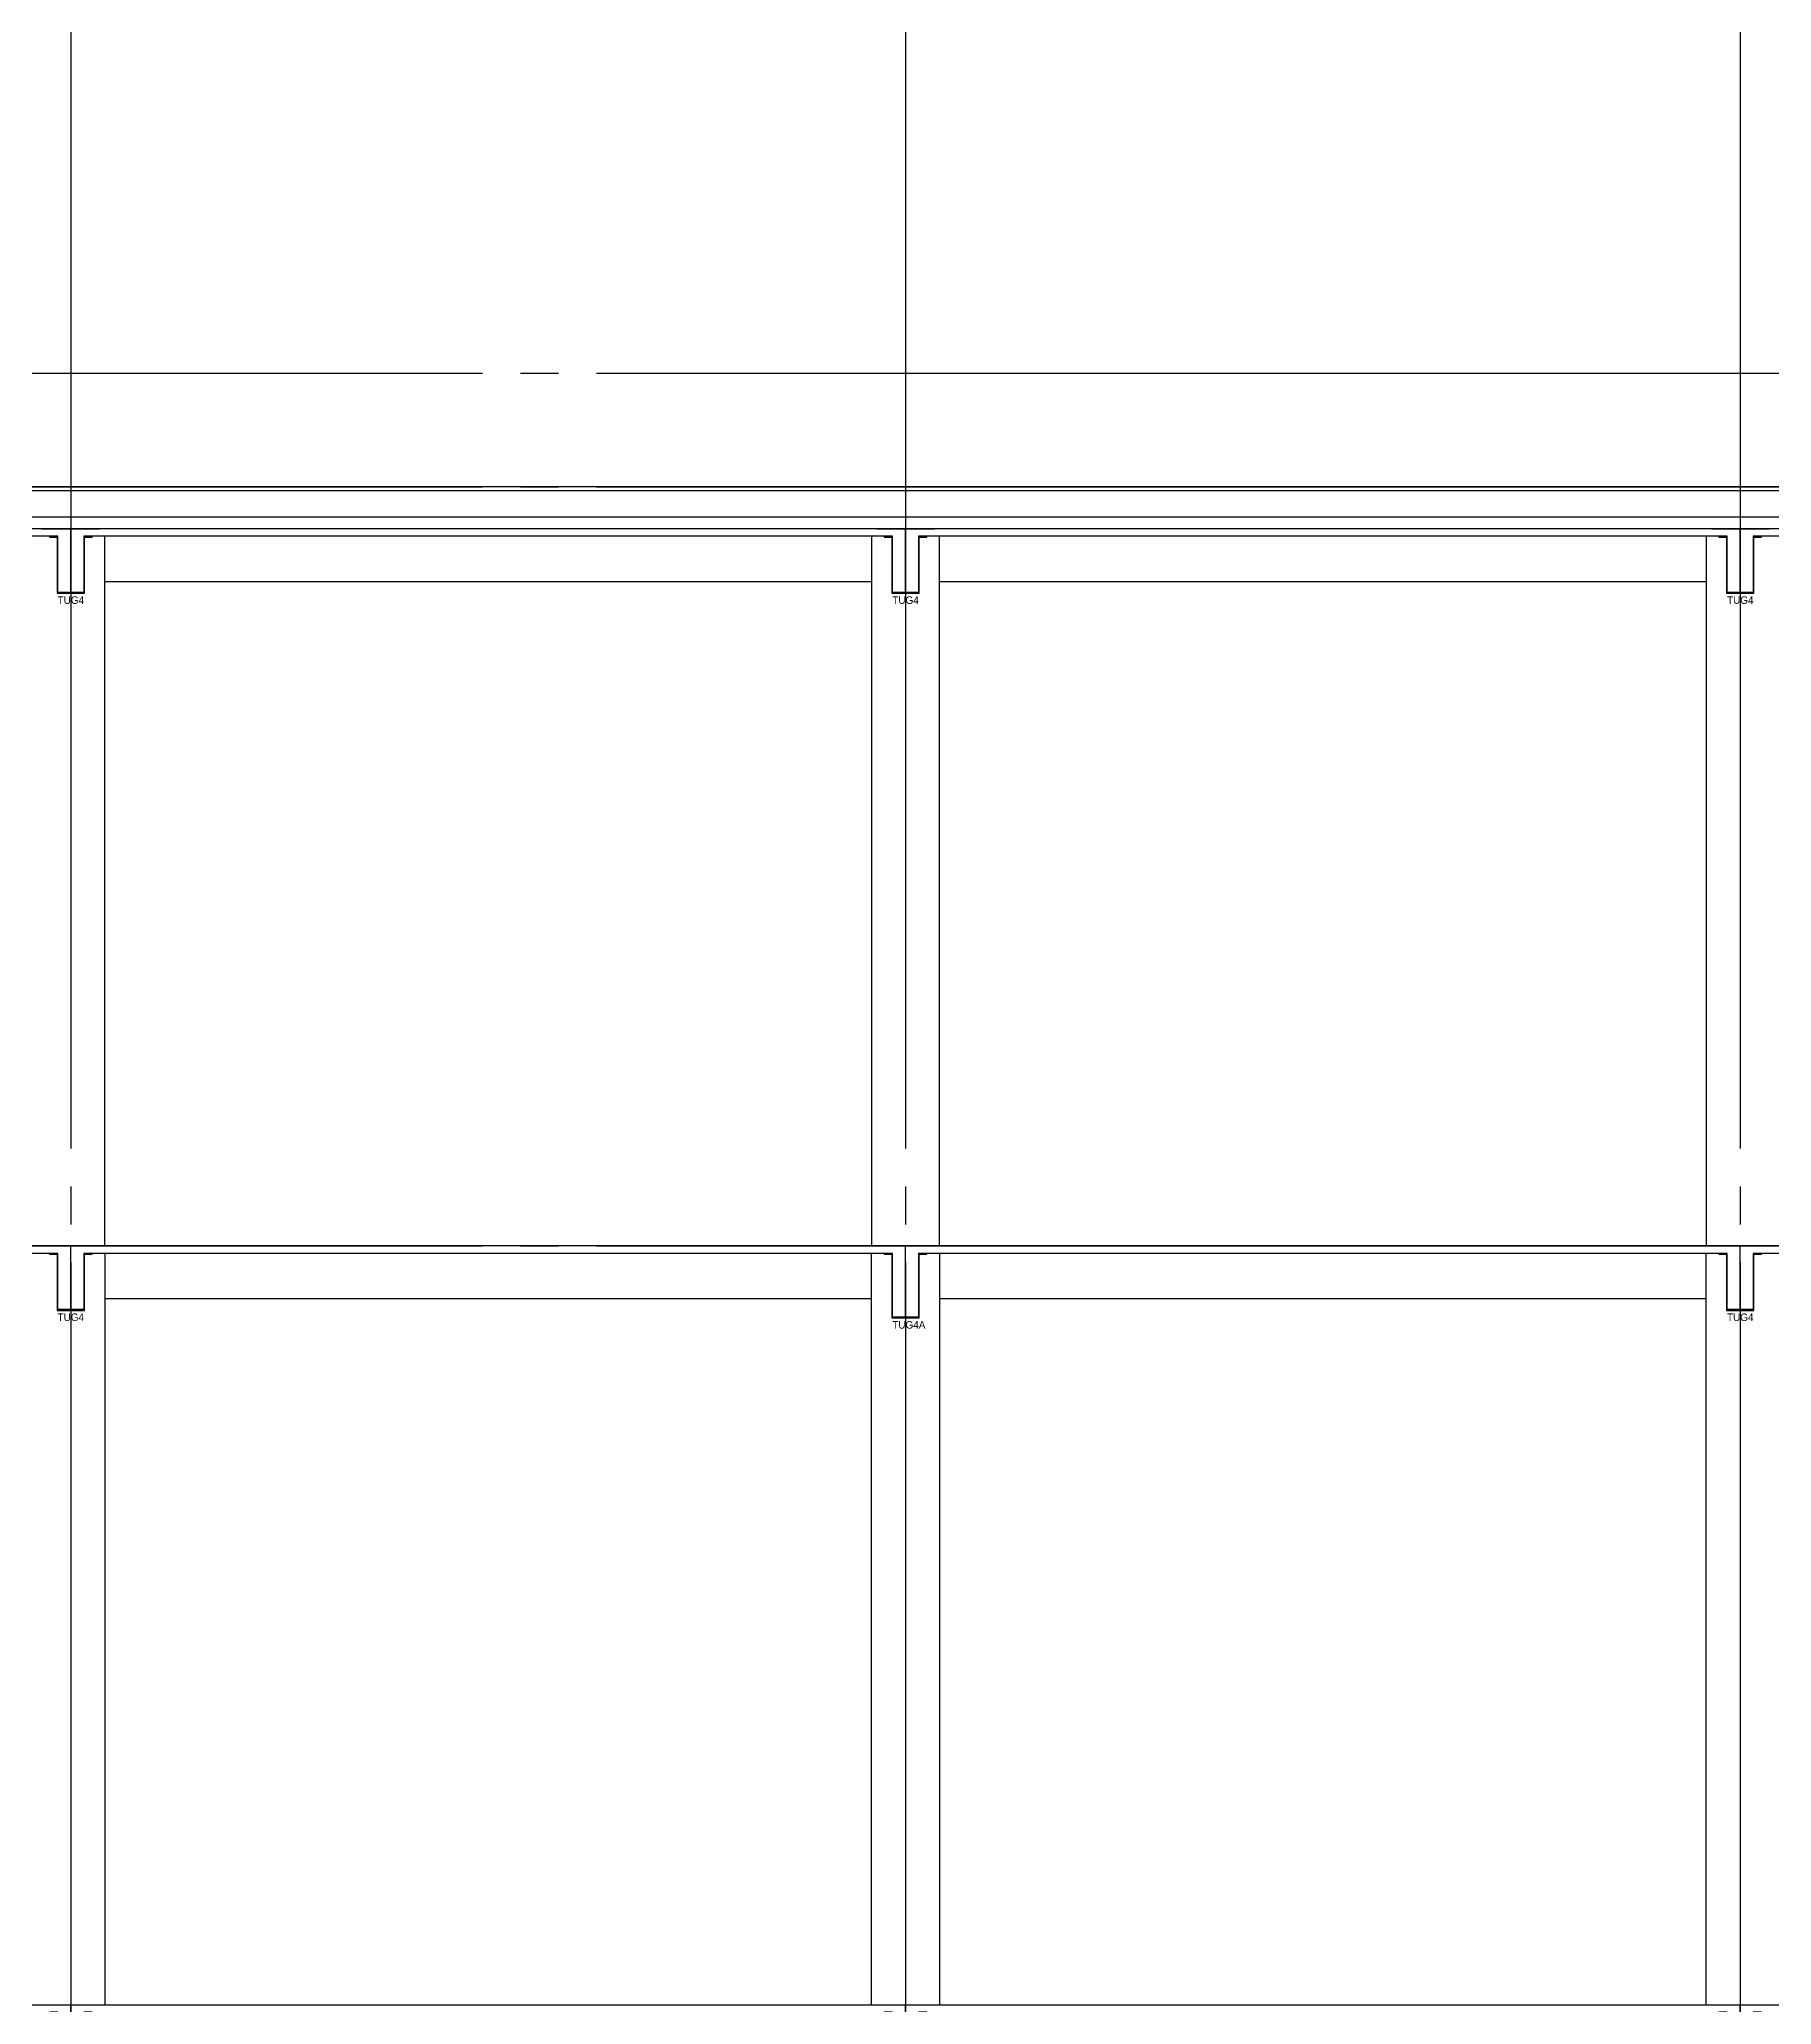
# Model space of a CAD drawing. Extents: x 152195838 to 323921156, y 365159662 to 730681027.
# Drawn here: x 161336092 to 161358922, y 365212063 to 365237963 of the extents above; entities that cross this region are included whole.
import ezdxf
from ezdxf.enums import TextEntityAlignment as Align

# ---------------------------------------------------------------- set-up
doc = ezdxf.new("R2010")
doc.units = 0
doc.header["$MEASUREMENT"] = 0
doc.linetypes.add('CEN', pattern=[63, 60, -1, 1, -1])
doc.layers.get('Defpoints').update_dxf_attribs({"linetype": 'CONTINUOUS'})
for name, color, linetype in [('4A.TEC CEN', 1, 'CEN'), ('4A.TEC 단열재', 252, 'CONTINUOUS'), ('4A.TEC 마감선 1', 6, 'CONTINUOUS'), ('ELE', 4, 'CONTINUOUS'), ('k-BESTO', 4, 'CONTINUOUS'), ('text', 3, 'CONTINUOUS'), ('㈜SE&C 기둥', 2, 'CONTINUOUS'), ('㈜SE&C 벽체 1', 2, 'CONTINUOUS'), ('㈜SE&C 벽체 4', 7, 'CONTINUOUS')]:
    doc.layers.add(name, color=color, linetype=linetype)
doc.layers.add('DEFPOINT', color=135, linetype='CONTINUOUS', plot=False)
doc.styles.add('돋움', font='')
doc.styles.get('돋움').set_extended_font_data('돋움')

# ---------------------------------------------------------------- blocks, each defined once
blk = doc.blocks.new('A$C9989e60b')
at = {"layer": 'Defpoints'}
for p, q in [((0, 1014), (760, 1014)), ((380, 164), (380, 1014))]:
    blk.add_line(p, q, dxfattribs=at)
at = {"layer": 'k-BESTO'}
for p, q in [((100, 914), (100, 904)), ((210, 914), (100, 914)), ((100, 914), (100, 914)), ((100, 904), (200, 904)), ((200, 904), (200, 164)), ((210, 174), (210, 914)), ((660, 914), (550, 914)), ((550, 914), (550, 174)), ((560, 164), (560, 904)), ((560, 904), (660, 904)), ((660, 904), (660, 914)), ((200, 164), (560, 164)), ((550, 174), (210, 174))]:
    blk.add_line(p, q, dxfattribs=at)
at = {"layer": 'DEFPOINT', "linetype": 'ByBlock', "style": '돋움'}
blk.add_text('TUG4', height=100, dxfattribs=at).set_placement((206, 73), align=Align.MIDDLE_LEFT)
blk = doc.blocks.new('zw$4995')
at = {"layer": 'Defpoints'}
for p, q in [((0, 1094), (760, 1094)), ((380, 144), (380, 1094))]:
    blk.add_line(p, q, dxfattribs=at)
at = {"layer": 'k-BESTO'}
for p, q in [((100, 994), (100, 984)), ((210, 994), (100, 994)), ((100, 994), (100, 994)), ((100, 984), (200, 984)), ((200, 984), (200, 144)), ((210, 154), (210, 994)), ((660, 994), (550, 994)), ((550, 994), (550, 154)), ((560, 144), (560, 984)), ((560, 984), (660, 984)), ((660, 984), (660, 994)), ((200, 144), (560, 144)), ((550, 154), (210, 154))]:
    blk.add_line(p, q, dxfattribs=at)
at = {"layer": 'DEFPOINT', "linetype": 'ByBlock', "style": '돋움'}
blk.add_text('TUG4A', height=100, dxfattribs=at).set_placement((206, 53), align=Align.MIDDLE_LEFT)
blk = doc.blocks.new('zw$1B78')
at = {"layer": '㈜SE&C 벽체 1'}
blk.add_line((0, 10000, -1667), (102100, 10000, -1667), dxfattribs=at)
at = {"layer": 'ELE'}
for name, p in [('A$C9989e60b', (68120, 8986, -1667)), ('zw$4995', (79120, 8906, -1667)), ('A$C9989e60b', (90120, 8986, -1667))]:
    blk.add_blockref(name, p, dxfattribs=at)
blk = doc.blocks.new('A$C9a69253e')
at = {"layer": 'Defpoints'}
for p, q in [((0, 1014), (760, 1014)), ((380, 164), (380, 1014))]:
    blk.add_line(p, q, dxfattribs=at)
at = {"layer": 'k-BESTO'}
for p, q in [((100, 914), (100, 904)), ((210, 914), (100, 914)), ((100, 914), (100, 914)), ((100, 904), (200, 904)), ((200, 904), (200, 164)), ((210, 174), (210, 914)), ((660, 914), (550, 914)), ((550, 914), (550, 174)), ((560, 164), (560, 904)), ((560, 904), (660, 904)), ((660, 904), (660, 914)), ((200, 164), (560, 164)), ((550, 174), (210, 174))]:
    blk.add_line(p, q, dxfattribs=at)
at = {"layer": 'DEFPOINT', "linetype": 'ByBlock', "style": '돋움'}
blk.add_text('TUG4', height=100, dxfattribs=at).set_placement((206, 73), align=Align.MIDDLE_LEFT)
blk = doc.blocks.new('zw$BC68')
at = {"layer": '㈜SE&C 기둥', "color": 8, "ltscale": 0.5, "elevation": -1667}
for points in [[(68900, 9900), (68900, 0)], [(79000, 0), (79000, 9900)], [(79900, 9900), (79900, 0)], [(90000, 0), (90000, 9900)]]:
    blk.add_lwpolyline(points, dxfattribs=at)
at = {"layer": '㈜SE&C 벽체 1'}
for p, q in [((101650, 10000, -1667), (23850, 10000, -1667)), ((68280, 9900, -1667), (57620, 9900, -1667)), ((79280, 9900, -1667), (68620, 9900, -1667)), ((90280, 9900, -1667), (79620, 9900, -1667)), ((101280, 9900, -1667), (90620, 9900, -1667))]:
    blk.add_line(p, q, dxfattribs=at)
at = {"layer": '㈜SE&C 벽체 4'}
for p, q in [((79000, 9300, -1667), (68900, 9300, -1667)), ((90000, 9300, -1667), (79900, 9300, -1667))]:
    blk.add_line(p, q, dxfattribs=at)
at = {"layer": 'ELE'}
for name, p in [('A$C9a69253e', (68070, 8986, -1667)), ('zw$4995', (79070, 8906, -1667)), ('A$C9a69253e', (90070, 8986, -1667))]:
    blk.add_blockref(name, p, dxfattribs=at)
blk = doc.blocks.new('A$C42906cf6')
at = {"layer": 'Defpoints'}
for p, q in [((0, 1014), (760, 1014)), ((380, 164), (380, 1014))]:
    blk.add_line(p, q, dxfattribs=at)
at = {"layer": 'k-BESTO'}
for p, q in [((100, 914), (100, 904)), ((210, 914), (100, 914)), ((100, 914), (100, 914)), ((100, 904), (200, 904)), ((200, 904), (200, 164)), ((210, 174), (210, 914)), ((660, 914), (550, 914)), ((550, 914), (550, 174)), ((560, 164), (560, 904)), ((560, 904), (660, 904)), ((660, 904), (660, 914)), ((200, 164), (560, 164)), ((550, 174), (210, 174))]:
    blk.add_line(p, q, dxfattribs=at)
at = {"layer": 'DEFPOINT', "linetype": 'ByBlock', "style": '돋움'}
blk.add_text('TUG4', height=100, dxfattribs=at).set_placement((206, 73), align=Align.MIDDLE_LEFT)
blk = doc.blocks.new('dwgCCD2')
at = {"layer": '4A.TEC 단열재'}
blk.add_line((77713, 9600), (213, 9600), dxfattribs=at)
at = {"layer": '4A.TEC 마감선 1', "color": 6, "ltscale": 0.5}
for p, q in [((77213, 10000), (713, 10000)), ((77213, 9950), (713, 9950))]:
    blk.add_line(p, q, dxfattribs=at)
at = {"layer": '㈜SE&C 기둥', "color": 8, "ltscale": 0.5}
for points in [[(44913, 0), (44913, 9350)], [(55013, 9350), (55013, 0)], [(55913, 0), (55913, 9350)], [(66013, 9350), (66013, 0)]]:
    blk.add_lwpolyline(points, dxfattribs=at)
at = {"layer": '㈜SE&C 벽체 1'}
for p, q in [((77733, 9450), (193, 9450)), ((44293, 9350), (33633, 9350)), ((55293, 9350), (44633, 9350)), ((66293, 9350), (55633, 9350)), ((77293, 9350), (66633, 9350))]:
    blk.add_line(p, q, dxfattribs=at)
at = {"layer": '㈜SE&C 벽체 4'}
for p, q in [((55013, 8750), (44913, 8750)), ((66013, 8750), (55913, 8750))]:
    blk.add_line(p, q, dxfattribs=at)
at = {"layer": 'ELE'}
for p in [(44083, 8436), (55083, 8436), (66083, 8436)]:
    blk.add_blockref('A$C42906cf6', p, dxfattribs=at)

msp = doc.modelspace()

# ---------------------------------------------------------------- linework, layer by layer
at = {"layer": '4A.TEC CEN', "color": 8, "ltscale": 500}
for p, q in [((161217434.11, 365233563.33), (161448798.99, 365233563.33)), ((161217434.11, 365232063.33), (161448798.99, 365232063.33)), ((161217434.11, 365222063.33), (161448798.99, 365222063.33))]:
    msp.add_line(p, q, dxfattribs=at)
at = {"layer": '4A.TEC CEN', "color": 8, "ltscale": 500, "flags": 128}
for points in [[(161336506.94, 365253346.04), (161336506.94, 365183761.87)], [(161347506.94, 365253346.04), (161347506.94, 365183761.87)], [(161358506.94, 365253346.04), (161358506.94, 365183761.87)]]:
    msp.add_lwpolyline(points, dxfattribs=at)

# ---------------------------------------------------------------- block references
at = {"layer": 'ELE'}
msp.add_blockref('dwgCCD2', (161292044.2, 365222063.33), dxfattribs=at)
at = {"layer": 'text'}
for name, p in [('zw$BC68', (161268056.94, 365212063.33, 1666.67)), ('zw$1B78', (161268006.94, 365202063.33, 1666.67))]:
    msp.add_blockref(name, p, dxfattribs=at)

doc.saveas('drawing.dxf')
